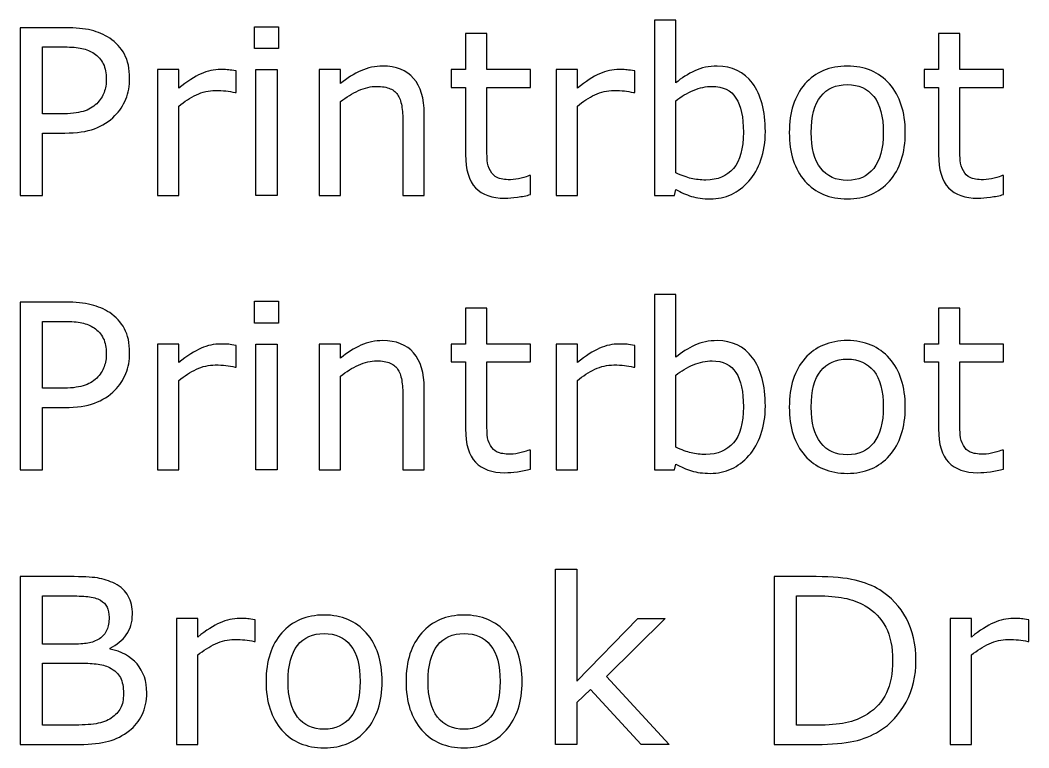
# Model space of a CAD drawing. Extents: x -419 to 481, y -215 to 497.
# Drawn here: x -418.72 to -386.32, y -92.68 to -69.3 of the extents above; entities that cross this region are included whole.
import ezdxf

# ---------------------------------------------------------------- set-up
doc = ezdxf.new("R2010")
doc.units = 0
doc.header["$MEASUREMENT"] = 0
doc.layers.add('LAYER_1_0', color=160, linetype='Continuous')

# ---------------------------------------------------------------- blocks, each defined once
blk = doc.blocks.new('AI9-BLK1')
at = {"layer": 'LAYER_1_0', "color": 7}
for points in [[(-131.086, 20.307), (-131.858, 20.307), (-131.858, 21.012), (-131.086, 21.012), (-131.086, 20.307)], [(-131.13, 15.588), (-131.813, 15.588), (-131.813, 19.634), (-131.13, 19.634), (-131.13, 15.588)], [(-131.086, 11.487), (-131.858, 11.487), (-131.858, 12.193), (-131.086, 12.193), (-131.086, 11.487)], [(-131.13, 6.769), (-131.813, 6.769), (-131.813, 10.815), (-131.13, 10.815), (-131.13, 6.769)], [(-118.539, -2.051), (-119.441, -2.051), (-121.065, -0.282), (-121.504, -0.699), (-121.504, -2.051), (-122.188, -2.051), (-122.188, 3.583), (-121.504, 3.583), (-121.504, -0.015), (-119.548, 1.995), (-118.671, 1.995), (-120.557, 0.126), (-118.539, -2.051)]]:
    blk.add_lwpolyline(points, dxfattribs=at)
for points, knots in [([(-115.451, 17.642), (-115.451, 17.304), (-115.499, 17), (-115.594, 16.73), (-115.69, 16.46), (-115.818, 16.233), (-115.98, 16.05), (-116.151, 15.859), (-116.339, 15.716), (-116.544, 15.621), (-116.749, 15.526), (-116.975, 15.478), (-117.221, 15.478), (-117.45, 15.478), (-117.651, 15.505), (-117.822, 15.56), (-117.993, 15.614), (-118.162, 15.687), (-118.329, 15.779), (-118.329, 15.779), (-118.372, 15.588), (-118.372, 15.588), (-118.372, 15.588), (-119.012, 15.588), (-119.012, 15.588), (-119.012, 15.588), (-119.012, 21.222), (-119.012, 21.222), (-119.012, 21.222), (-118.329, 21.222), (-118.329, 21.222), (-118.329, 21.222), (-118.329, 19.209), (-118.329, 19.209), (-118.138, 19.366), (-117.935, 19.494), (-117.72, 19.594), (-117.506, 19.695), (-117.264, 19.745), (-116.997, 19.745), (-116.519, 19.745), (-116.142, 19.561), (-115.865, 19.194), (-115.589, 18.828), (-115.451, 18.31), (-115.451, 17.642)], [0, 0, 0, 0, 1, 1, 1, 2, 2, 2, 3, 3, 3, 4, 4, 4, 5, 5, 5, 6, 6, 6, 7, 7, 7, 8, 8, 8, 9, 9, 9, 10, 10, 10, 11, 11, 11, 12, 12, 12, 13, 13, 13, 14, 14, 14, 15, 15, 15, 15]), ([(-135.871, 19.349), (-135.871, 19.11), (-135.912, 18.888), (-135.995, 18.684), (-136.079, 18.479), (-136.194, 18.303), (-136.344, 18.153), (-136.529, 17.967), (-136.748, 17.827), (-137, 17.734), (-137.253, 17.641), (-137.572, 17.595), (-137.957, 17.595), (-137.957, 17.595), (-138.671, 17.595), (-138.671, 17.595), (-138.671, 17.595), (-138.671, 15.588), (-138.671, 15.588), (-138.671, 15.588), (-139.388, 15.588), (-139.388, 15.588), (-139.388, 15.588), (-139.388, 20.979), (-139.388, 20.979), (-139.388, 20.979), (-137.929, 20.979), (-137.929, 20.979), (-137.607, 20.979), (-137.333, 20.952), (-137.109, 20.898), (-136.885, 20.843), (-136.687, 20.758), (-136.513, 20.642), (-136.309, 20.505), (-136.151, 20.333), (-136.039, 20.128), (-135.927, 19.922), (-135.871, 19.663), (-135.871, 19.349)], [0, 0, 0, 0, 1, 1, 1, 2, 2, 2, 3, 3, 3, 4, 4, 4, 5, 5, 5, 6, 6, 6, 7, 7, 7, 8, 8, 8, 9, 9, 9, 10, 10, 10, 11, 11, 11, 12, 12, 12, 13, 13, 13, 13]), ([(-122.998, 15.616), (-123.126, 15.582), (-123.266, 15.554), (-123.416, 15.533), (-123.567, 15.511), (-123.701, 15.5), (-123.819, 15.5), (-124.232, 15.5), (-124.545, 15.611), (-124.76, 15.834), (-124.974, 16.057), (-125.082, 16.413), (-125.082, 16.905), (-125.082, 16.905), (-125.082, 19.061), (-125.082, 19.061), (-125.082, 19.061), (-125.545, 19.061), (-125.545, 19.061), (-125.545, 19.061), (-125.545, 19.634), (-125.545, 19.634), (-125.545, 19.634), (-125.082, 19.634), (-125.082, 19.634), (-125.082, 19.634), (-125.082, 20.792), (-125.082, 20.792), (-125.082, 20.792), (-124.398, 20.792), (-124.398, 20.792), (-124.398, 20.792), (-124.398, 19.634), (-124.398, 19.634), (-124.398, 19.634), (-122.998, 19.634), (-122.998, 19.634), (-122.998, 19.634), (-122.998, 19.061), (-122.998, 19.061), (-122.998, 19.061), (-124.398, 19.061), (-124.398, 19.061), (-124.398, 19.061), (-124.398, 17.211), (-124.398, 17.211), (-124.398, 16.998), (-124.393, 16.831), (-124.384, 16.711), (-124.374, 16.592), (-124.34, 16.48), (-124.283, 16.376), (-124.23, 16.278), (-124.157, 16.207), (-124.065, 16.163), (-123.972, 16.118), (-123.831, 16.095), (-123.64, 16.095), (-123.53, 16.095), (-123.414, 16.112), (-123.294, 16.145), (-123.174, 16.178), (-123.087, 16.206), (-123.034, 16.228), (-123.034, 16.228), (-122.998, 16.228), (-122.998, 16.228), (-122.998, 16.228), (-122.998, 15.616), (-122.998, 15.616)], [0, 0, 0, 0, 1, 1, 1, 2, 2, 2, 3, 3, 3, 4, 4, 4, 5, 5, 5, 6, 6, 6, 7, 7, 7, 8, 8, 8, 9, 9, 9, 10, 10, 10, 11, 11, 11, 12, 12, 12, 13, 13, 13, 14, 14, 14, 15, 15, 15, 16, 16, 16, 17, 17, 17, 18, 18, 18, 19, 19, 19, 20, 20, 20, 21, 21, 21, 22, 22, 22, 23, 23, 23, 23]), ([(-107.805, 15.616), (-107.933, 15.582), (-108.073, 15.554), (-108.223, 15.533), (-108.374, 15.511), (-108.508, 15.5), (-108.627, 15.5), (-109.039, 15.5), (-109.352, 15.611), (-109.567, 15.834), (-109.781, 16.057), (-109.889, 16.413), (-109.889, 16.905), (-109.889, 16.905), (-109.889, 19.061), (-109.889, 19.061), (-109.889, 19.061), (-110.352, 19.061), (-110.352, 19.061), (-110.352, 19.061), (-110.352, 19.634), (-110.352, 19.634), (-110.352, 19.634), (-109.889, 19.634), (-109.889, 19.634), (-109.889, 19.634), (-109.889, 20.792), (-109.889, 20.792), (-109.889, 20.792), (-109.205, 20.792), (-109.205, 20.792), (-109.205, 20.792), (-109.205, 19.634), (-109.205, 19.634), (-109.205, 19.634), (-107.805, 19.634), (-107.805, 19.634), (-107.805, 19.634), (-107.805, 19.061), (-107.805, 19.061), (-107.805, 19.061), (-109.205, 19.061), (-109.205, 19.061), (-109.205, 19.061), (-109.205, 17.211), (-109.205, 17.211), (-109.205, 16.998), (-109.201, 16.831), (-109.191, 16.711), (-109.181, 16.592), (-109.148, 16.48), (-109.09, 16.376), (-109.037, 16.278), (-108.964, 16.207), (-108.872, 16.163), (-108.779, 16.118), (-108.638, 16.095), (-108.447, 16.095), (-108.337, 16.095), (-108.221, 16.112), (-108.101, 16.145), (-107.981, 16.178), (-107.894, 16.206), (-107.841, 16.228), (-107.841, 16.228), (-107.805, 16.228), (-107.805, 16.228), (-107.805, 16.228), (-107.805, 15.616), (-107.805, 15.616)], [0, 0, 0, 0, 1, 1, 1, 2, 2, 2, 3, 3, 3, 4, 4, 4, 5, 5, 5, 6, 6, 6, 7, 7, 7, 8, 8, 8, 9, 9, 9, 10, 10, 10, 11, 11, 11, 12, 12, 12, 13, 13, 13, 14, 14, 14, 15, 15, 15, 16, 16, 16, 17, 17, 17, 18, 18, 18, 19, 19, 19, 20, 20, 20, 21, 21, 21, 22, 22, 22, 23, 23, 23, 23]), ([(-136.621, 19.332), (-136.621, 19.517), (-136.653, 19.679), (-136.718, 19.816), (-136.783, 19.954), (-136.881, 20.065), (-137.013, 20.152), (-137.128, 20.227), (-137.259, 20.281), (-137.407, 20.313), (-137.554, 20.346), (-137.74, 20.362), (-137.966, 20.362), (-137.966, 20.362), (-138.671, 20.362), (-138.671, 20.362), (-138.671, 20.362), (-138.671, 18.212), (-138.671, 18.212), (-138.671, 18.212), (-138.07, 18.212), (-138.07, 18.212), (-137.782, 18.212), (-137.549, 18.238), (-137.369, 18.29), (-137.189, 18.341), (-137.042, 18.424), (-136.93, 18.537), (-136.817, 18.653), (-136.737, 18.775), (-136.69, 18.902), (-136.644, 19.03), (-136.621, 19.173), (-136.621, 19.332)], [0, 0, 0, 0, 1, 1, 1, 2, 2, 2, 3, 3, 3, 4, 4, 4, 5, 5, 5, 6, 6, 6, 7, 7, 7, 8, 8, 8, 9, 9, 9, 10, 10, 10, 11, 11, 11, 11]), ([(-132.451, 18.896), (-132.451, 18.896), (-132.487, 18.896), (-132.487, 18.896), (-132.588, 18.919), (-132.686, 18.936), (-132.782, 18.946), (-132.877, 18.957), (-132.99, 18.962), (-133.12, 18.962), (-133.33, 18.962), (-133.532, 18.915), (-133.728, 18.822), (-133.923, 18.729), (-134.111, 18.609), (-134.292, 18.462), (-134.292, 18.462), (-134.292, 15.588), (-134.292, 15.588), (-134.292, 15.588), (-134.975, 15.588), (-134.975, 15.588), (-134.975, 15.588), (-134.975, 19.634), (-134.975, 19.634), (-134.975, 19.634), (-134.292, 19.634), (-134.292, 19.634), (-134.292, 19.634), (-134.292, 19.037), (-134.292, 19.037), (-134.022, 19.254), (-133.783, 19.408), (-133.577, 19.498), (-133.371, 19.589), (-133.161, 19.634), (-132.946, 19.634), (-132.828, 19.634), (-132.742, 19.631), (-132.689, 19.625), (-132.636, 19.619), (-132.557, 19.608), (-132.451, 19.591), (-132.451, 19.591), (-132.451, 18.896), (-132.451, 18.896)], [0, 0, 0, 0, 1, 1, 1, 2, 2, 2, 3, 3, 3, 4, 4, 4, 5, 5, 5, 6, 6, 6, 7, 7, 7, 8, 8, 8, 9, 9, 9, 10, 10, 10, 11, 11, 11, 12, 12, 12, 13, 13, 13, 14, 14, 14, 15, 15, 15, 15]), ([(-126.407, 15.588), (-126.407, 15.588), (-127.091, 15.588), (-127.091, 15.588), (-127.091, 15.588), (-127.091, 17.889), (-127.091, 17.889), (-127.091, 18.075), (-127.102, 18.249), (-127.123, 18.412), (-127.145, 18.575), (-127.185, 18.702), (-127.242, 18.794), (-127.302, 18.895), (-127.388, 18.97), (-127.501, 19.02), (-127.613, 19.069), (-127.76, 19.094), (-127.939, 19.094), (-128.124, 19.094), (-128.317, 19.048), (-128.519, 18.957), (-128.72, 18.865), (-128.913, 18.748), (-129.097, 18.606), (-129.097, 18.606), (-129.097, 15.588), (-129.097, 15.588), (-129.097, 15.588), (-129.781, 15.588), (-129.781, 15.588), (-129.781, 15.588), (-129.781, 19.634), (-129.781, 19.634), (-129.781, 19.634), (-129.097, 19.634), (-129.097, 19.634), (-129.097, 19.634), (-129.097, 19.183), (-129.097, 19.183), (-128.886, 19.359), (-128.667, 19.497), (-128.441, 19.596), (-128.215, 19.695), (-127.983, 19.745), (-127.745, 19.745), (-127.31, 19.745), (-126.979, 19.613), (-126.75, 19.35), (-126.522, 19.087), (-126.407, 18.708), (-126.407, 18.213), (-126.407, 18.213), (-126.407, 15.588), (-126.407, 15.588)], [0, 0, 0, 0, 1, 1, 1, 2, 2, 2, 3, 3, 3, 4, 4, 4, 5, 5, 5, 6, 6, 6, 7, 7, 7, 8, 8, 8, 9, 9, 9, 10, 10, 10, 11, 11, 11, 12, 12, 12, 13, 13, 13, 14, 14, 14, 15, 15, 15, 16, 16, 16, 17, 17, 17, 18, 18, 18, 18]), ([(-119.649, 18.896), (-119.649, 18.896), (-119.685, 18.896), (-119.685, 18.896), (-119.787, 18.919), (-119.884, 18.936), (-119.98, 18.946), (-120.075, 18.957), (-120.188, 18.962), (-120.318, 18.962), (-120.528, 18.962), (-120.731, 18.915), (-120.926, 18.822), (-121.121, 18.729), (-121.309, 18.609), (-121.49, 18.462), (-121.49, 18.462), (-121.49, 15.588), (-121.49, 15.588), (-121.49, 15.588), (-122.173, 15.588), (-122.173, 15.588), (-122.173, 15.588), (-122.173, 19.634), (-122.173, 19.634), (-122.173, 19.634), (-121.49, 19.634), (-121.49, 19.634), (-121.49, 19.634), (-121.49, 19.037), (-121.49, 19.037), (-121.22, 19.254), (-120.982, 19.408), (-120.775, 19.498), (-120.569, 19.589), (-120.359, 19.634), (-120.144, 19.634), (-120.026, 19.634), (-119.941, 19.631), (-119.888, 19.625), (-119.835, 19.619), (-119.755, 19.608), (-119.649, 19.591), (-119.649, 19.591), (-119.649, 18.896), (-119.649, 18.896)], [0, 0, 0, 0, 1, 1, 1, 2, 2, 2, 3, 3, 3, 4, 4, 4, 5, 5, 5, 6, 6, 6, 7, 7, 7, 8, 8, 8, 9, 9, 9, 10, 10, 10, 11, 11, 11, 12, 12, 12, 13, 13, 13, 14, 14, 14, 15, 15, 15, 15]), ([(-110.957, 17.61), (-110.957, 16.951), (-111.126, 16.431), (-111.463, 16.05), (-111.8, 15.669), (-112.252, 15.478), (-112.818, 15.478), (-113.389, 15.478), (-113.842, 15.669), (-114.179, 16.05), (-114.515, 16.431), (-114.683, 16.951), (-114.683, 17.61), (-114.683, 18.268), (-114.515, 18.789), (-114.179, 19.171), (-113.842, 19.553), (-113.389, 19.745), (-112.818, 19.745), (-112.252, 19.745), (-111.8, 19.553), (-111.463, 19.171), (-111.126, 18.789), (-110.957, 18.268), (-110.957, 17.61)], [0, 0, 0, 0, 1, 1, 1, 2, 2, 2, 3, 3, 3, 4, 4, 4, 5, 5, 5, 6, 6, 6, 7, 7, 7, 8, 8, 8, 8]), ([(-111.662, 17.61), (-111.662, 18.13), (-111.764, 18.516), (-111.968, 18.77), (-112.172, 19.023), (-112.455, 19.149), (-112.818, 19.149), (-113.185, 19.149), (-113.47, 19.023), (-113.673, 18.77), (-113.876, 18.516), (-113.978, 18.13), (-113.978, 17.61), (-113.978, 17.106), (-113.876, 16.724), (-113.672, 16.464), (-113.468, 16.203), (-113.183, 16.073), (-112.818, 16.073), (-112.458, 16.073), (-112.175, 16.202), (-111.97, 16.46), (-111.765, 16.718), (-111.662, 17.101), (-111.662, 17.61)], [0, 0, 0, 0, 1, 1, 1, 2, 2, 2, 3, 3, 3, 4, 4, 4, 5, 5, 5, 6, 6, 6, 7, 7, 7, 8, 8, 8, 8]), ([(-116.157, 17.62), (-116.157, 18.103), (-116.236, 18.47), (-116.395, 18.719), (-116.554, 18.969), (-116.811, 19.094), (-117.165, 19.094), (-117.363, 19.094), (-117.563, 19.051), (-117.765, 18.966), (-117.967, 18.879), (-118.155, 18.769), (-118.329, 18.634), (-118.329, 18.634), (-118.329, 16.316), (-118.329, 16.316), (-118.136, 16.23), (-117.97, 16.169), (-117.832, 16.135), (-117.693, 16.101), (-117.536, 16.084), (-117.36, 16.084), (-116.984, 16.084), (-116.69, 16.208), (-116.477, 16.455), (-116.263, 16.703), (-116.157, 17.091), (-116.157, 17.62)], [0, 0, 0, 0, 1, 1, 1, 2, 2, 2, 3, 3, 3, 4, 4, 4, 5, 5, 5, 6, 6, 6, 7, 7, 7, 8, 8, 8, 9, 9, 9, 9]), ([(-115.451, 8.823), (-115.451, 8.485), (-115.499, 8.181), (-115.594, 7.911), (-115.69, 7.641), (-115.818, 7.414), (-115.98, 7.23), (-116.151, 7.04), (-116.339, 6.897), (-116.544, 6.802), (-116.749, 6.707), (-116.975, 6.659), (-117.221, 6.659), (-117.45, 6.659), (-117.651, 6.686), (-117.822, 6.74), (-117.993, 6.794), (-118.162, 6.867), (-118.329, 6.959), (-118.329, 6.959), (-118.372, 6.769), (-118.372, 6.769), (-118.372, 6.769), (-119.012, 6.769), (-119.012, 6.769), (-119.012, 6.769), (-119.012, 12.402), (-119.012, 12.402), (-119.012, 12.402), (-118.329, 12.402), (-118.329, 12.402), (-118.329, 12.402), (-118.329, 10.389), (-118.329, 10.389), (-118.138, 10.546), (-117.935, 10.675), (-117.72, 10.775), (-117.506, 10.875), (-117.264, 10.925), (-116.997, 10.925), (-116.519, 10.925), (-116.142, 10.741), (-115.865, 10.375), (-115.589, 10.008), (-115.451, 9.491), (-115.451, 8.823)], [0, 0, 0, 0, 1, 1, 1, 2, 2, 2, 3, 3, 3, 4, 4, 4, 5, 5, 5, 6, 6, 6, 7, 7, 7, 8, 8, 8, 9, 9, 9, 10, 10, 10, 11, 11, 11, 12, 12, 12, 13, 13, 13, 14, 14, 14, 15, 15, 15, 15]), ([(-135.871, 10.529), (-135.871, 10.29), (-135.912, 10.068), (-135.995, 9.864), (-136.079, 9.66), (-136.194, 9.483), (-136.344, 9.333), (-136.529, 9.147), (-136.748, 9.008), (-137, 8.915), (-137.253, 8.822), (-137.572, 8.775), (-137.957, 8.775), (-137.957, 8.775), (-138.671, 8.775), (-138.671, 8.775), (-138.671, 8.775), (-138.671, 6.769), (-138.671, 6.769), (-138.671, 6.769), (-139.388, 6.769), (-139.388, 6.769), (-139.388, 6.769), (-139.388, 12.16), (-139.388, 12.16), (-139.388, 12.16), (-137.929, 12.16), (-137.929, 12.16), (-137.607, 12.16), (-137.333, 12.133), (-137.109, 12.078), (-136.885, 12.024), (-136.687, 11.939), (-136.513, 11.823), (-136.309, 11.685), (-136.151, 11.514), (-136.039, 11.308), (-135.927, 11.103), (-135.871, 10.843), (-135.871, 10.529)], [0, 0, 0, 0, 1, 1, 1, 2, 2, 2, 3, 3, 3, 4, 4, 4, 5, 5, 5, 6, 6, 6, 7, 7, 7, 8, 8, 8, 9, 9, 9, 10, 10, 10, 11, 11, 11, 12, 12, 12, 13, 13, 13, 13]), ([(-122.998, 6.796), (-123.126, 6.763), (-123.266, 6.735), (-123.416, 6.713), (-123.567, 6.691), (-123.701, 6.681), (-123.819, 6.681), (-124.232, 6.681), (-124.545, 6.792), (-124.76, 7.015), (-124.974, 7.237), (-125.082, 7.594), (-125.082, 8.085), (-125.082, 8.085), (-125.082, 10.242), (-125.082, 10.242), (-125.082, 10.242), (-125.545, 10.242), (-125.545, 10.242), (-125.545, 10.242), (-125.545, 10.815), (-125.545, 10.815), (-125.545, 10.815), (-125.082, 10.815), (-125.082, 10.815), (-125.082, 10.815), (-125.082, 11.972), (-125.082, 11.972), (-125.082, 11.972), (-124.398, 11.972), (-124.398, 11.972), (-124.398, 11.972), (-124.398, 10.815), (-124.398, 10.815), (-124.398, 10.815), (-122.998, 10.815), (-122.998, 10.815), (-122.998, 10.815), (-122.998, 10.242), (-122.998, 10.242), (-122.998, 10.242), (-124.398, 10.242), (-124.398, 10.242), (-124.398, 10.242), (-124.398, 8.392), (-124.398, 8.392), (-124.398, 8.178), (-124.393, 8.012), (-124.384, 7.892), (-124.374, 7.772), (-124.34, 7.66), (-124.283, 7.556), (-124.23, 7.459), (-124.157, 7.388), (-124.065, 7.343), (-123.972, 7.298), (-123.831, 7.276), (-123.64, 7.276), (-123.53, 7.276), (-123.414, 7.293), (-123.294, 7.326), (-123.174, 7.359), (-123.087, 7.386), (-123.034, 7.408), (-123.034, 7.408), (-122.998, 7.408), (-122.998, 7.408), (-122.998, 7.408), (-122.998, 6.796), (-122.998, 6.796)], [0, 0, 0, 0, 1, 1, 1, 2, 2, 2, 3, 3, 3, 4, 4, 4, 5, 5, 5, 6, 6, 6, 7, 7, 7, 8, 8, 8, 9, 9, 9, 10, 10, 10, 11, 11, 11, 12, 12, 12, 13, 13, 13, 14, 14, 14, 15, 15, 15, 16, 16, 16, 17, 17, 17, 18, 18, 18, 19, 19, 19, 20, 20, 20, 21, 21, 21, 22, 22, 22, 23, 23, 23, 23]), ([(-107.805, 6.796), (-107.933, 6.763), (-108.073, 6.735), (-108.223, 6.713), (-108.374, 6.691), (-108.508, 6.681), (-108.627, 6.681), (-109.039, 6.681), (-109.352, 6.792), (-109.567, 7.015), (-109.781, 7.237), (-109.889, 7.594), (-109.889, 8.085), (-109.889, 8.085), (-109.889, 10.242), (-109.889, 10.242), (-109.889, 10.242), (-110.352, 10.242), (-110.352, 10.242), (-110.352, 10.242), (-110.352, 10.815), (-110.352, 10.815), (-110.352, 10.815), (-109.889, 10.815), (-109.889, 10.815), (-109.889, 10.815), (-109.889, 11.972), (-109.889, 11.972), (-109.889, 11.972), (-109.205, 11.972), (-109.205, 11.972), (-109.205, 11.972), (-109.205, 10.815), (-109.205, 10.815), (-109.205, 10.815), (-107.805, 10.815), (-107.805, 10.815), (-107.805, 10.815), (-107.805, 10.242), (-107.805, 10.242), (-107.805, 10.242), (-109.205, 10.242), (-109.205, 10.242), (-109.205, 10.242), (-109.205, 8.392), (-109.205, 8.392), (-109.205, 8.178), (-109.201, 8.012), (-109.191, 7.892), (-109.181, 7.772), (-109.148, 7.66), (-109.09, 7.556), (-109.037, 7.459), (-108.964, 7.388), (-108.872, 7.343), (-108.779, 7.298), (-108.638, 7.276), (-108.447, 7.276), (-108.337, 7.276), (-108.221, 7.293), (-108.101, 7.326), (-107.981, 7.359), (-107.894, 7.386), (-107.841, 7.408), (-107.841, 7.408), (-107.805, 7.408), (-107.805, 7.408), (-107.805, 7.408), (-107.805, 6.796), (-107.805, 6.796)], [0, 0, 0, 0, 1, 1, 1, 2, 2, 2, 3, 3, 3, 4, 4, 4, 5, 5, 5, 6, 6, 6, 7, 7, 7, 8, 8, 8, 9, 9, 9, 10, 10, 10, 11, 11, 11, 12, 12, 12, 13, 13, 13, 14, 14, 14, 15, 15, 15, 16, 16, 16, 17, 17, 17, 18, 18, 18, 19, 19, 19, 20, 20, 20, 21, 21, 21, 22, 22, 22, 23, 23, 23, 23]), ([(-136.621, 10.513), (-136.621, 10.698), (-136.653, 10.859), (-136.718, 10.997), (-136.783, 11.134), (-136.881, 11.246), (-137.013, 11.333), (-137.128, 11.408), (-137.259, 11.461), (-137.407, 11.494), (-137.554, 11.526), (-137.74, 11.542), (-137.966, 11.542), (-137.966, 11.542), (-138.671, 11.542), (-138.671, 11.542), (-138.671, 11.542), (-138.671, 9.393), (-138.671, 9.393), (-138.671, 9.393), (-138.07, 9.393), (-138.07, 9.393), (-137.782, 9.393), (-137.549, 9.419), (-137.369, 9.47), (-137.189, 9.522), (-137.042, 9.605), (-136.93, 9.718), (-136.817, 9.833), (-136.737, 9.955), (-136.69, 10.083), (-136.644, 10.21), (-136.621, 10.354), (-136.621, 10.513)], [0, 0, 0, 0, 1, 1, 1, 2, 2, 2, 3, 3, 3, 4, 4, 4, 5, 5, 5, 6, 6, 6, 7, 7, 7, 8, 8, 8, 9, 9, 9, 10, 10, 10, 11, 11, 11, 11]), ([(-132.451, 10.076), (-132.451, 10.076), (-132.487, 10.076), (-132.487, 10.076), (-132.588, 10.099), (-132.686, 10.116), (-132.782, 10.127), (-132.877, 10.137), (-132.99, 10.142), (-133.12, 10.142), (-133.33, 10.142), (-133.532, 10.096), (-133.728, 10.003), (-133.923, 9.91), (-134.111, 9.79), (-134.292, 9.642), (-134.292, 9.642), (-134.292, 6.769), (-134.292, 6.769), (-134.292, 6.769), (-134.975, 6.769), (-134.975, 6.769), (-134.975, 6.769), (-134.975, 10.815), (-134.975, 10.815), (-134.975, 10.815), (-134.292, 10.815), (-134.292, 10.815), (-134.292, 10.815), (-134.292, 10.217), (-134.292, 10.217), (-134.022, 10.435), (-133.783, 10.589), (-133.577, 10.679), (-133.371, 10.77), (-133.161, 10.815), (-132.946, 10.815), (-132.828, 10.815), (-132.742, 10.812), (-132.689, 10.806), (-132.636, 10.8), (-132.557, 10.788), (-132.451, 10.772), (-132.451, 10.772), (-132.451, 10.076), (-132.451, 10.076)], [0, 0, 0, 0, 1, 1, 1, 2, 2, 2, 3, 3, 3, 4, 4, 4, 5, 5, 5, 6, 6, 6, 7, 7, 7, 8, 8, 8, 9, 9, 9, 10, 10, 10, 11, 11, 11, 12, 12, 12, 13, 13, 13, 14, 14, 14, 15, 15, 15, 15]), ([(-126.407, 6.769), (-126.407, 6.769), (-127.091, 6.769), (-127.091, 6.769), (-127.091, 6.769), (-127.091, 9.07), (-127.091, 9.07), (-127.091, 9.256), (-127.102, 9.43), (-127.123, 9.593), (-127.145, 9.755), (-127.185, 9.883), (-127.242, 9.975), (-127.302, 10.076), (-127.388, 10.151), (-127.501, 10.201), (-127.613, 10.25), (-127.76, 10.275), (-127.939, 10.275), (-128.124, 10.275), (-128.317, 10.229), (-128.519, 10.137), (-128.72, 10.046), (-128.913, 9.928), (-129.097, 9.786), (-129.097, 9.786), (-129.097, 6.769), (-129.097, 6.769), (-129.097, 6.769), (-129.781, 6.769), (-129.781, 6.769), (-129.781, 6.769), (-129.781, 10.815), (-129.781, 10.815), (-129.781, 10.815), (-129.097, 10.815), (-129.097, 10.815), (-129.097, 10.815), (-129.097, 10.364), (-129.097, 10.364), (-128.886, 10.54), (-128.667, 10.677), (-128.441, 10.777), (-128.215, 10.875), (-127.983, 10.925), (-127.745, 10.925), (-127.31, 10.925), (-126.979, 10.793), (-126.75, 10.531), (-126.522, 10.267), (-126.407, 9.888), (-126.407, 9.394), (-126.407, 9.394), (-126.407, 6.769), (-126.407, 6.769)], [0, 0, 0, 0, 1, 1, 1, 2, 2, 2, 3, 3, 3, 4, 4, 4, 5, 5, 5, 6, 6, 6, 7, 7, 7, 8, 8, 8, 9, 9, 9, 10, 10, 10, 11, 11, 11, 12, 12, 12, 13, 13, 13, 14, 14, 14, 15, 15, 15, 16, 16, 16, 17, 17, 17, 18, 18, 18, 18]), ([(-119.649, 10.076), (-119.649, 10.076), (-119.685, 10.076), (-119.685, 10.076), (-119.787, 10.099), (-119.884, 10.116), (-119.98, 10.127), (-120.075, 10.137), (-120.188, 10.142), (-120.318, 10.142), (-120.528, 10.142), (-120.731, 10.096), (-120.926, 10.003), (-121.121, 9.91), (-121.309, 9.79), (-121.49, 9.642), (-121.49, 9.642), (-121.49, 6.769), (-121.49, 6.769), (-121.49, 6.769), (-122.173, 6.769), (-122.173, 6.769), (-122.173, 6.769), (-122.173, 10.815), (-122.173, 10.815), (-122.173, 10.815), (-121.49, 10.815), (-121.49, 10.815), (-121.49, 10.815), (-121.49, 10.217), (-121.49, 10.217), (-121.22, 10.435), (-120.982, 10.589), (-120.775, 10.679), (-120.569, 10.77), (-120.359, 10.815), (-120.144, 10.815), (-120.026, 10.815), (-119.941, 10.812), (-119.888, 10.806), (-119.835, 10.8), (-119.755, 10.788), (-119.649, 10.772), (-119.649, 10.772), (-119.649, 10.076), (-119.649, 10.076)], [0, 0, 0, 0, 1, 1, 1, 2, 2, 2, 3, 3, 3, 4, 4, 4, 5, 5, 5, 6, 6, 6, 7, 7, 7, 8, 8, 8, 9, 9, 9, 10, 10, 10, 11, 11, 11, 12, 12, 12, 13, 13, 13, 14, 14, 14, 15, 15, 15, 15]), ([(-110.957, 8.79), (-110.957, 8.131), (-111.126, 7.611), (-111.463, 7.23), (-111.8, 6.849), (-112.252, 6.659), (-112.818, 6.659), (-113.389, 6.659), (-113.842, 6.849), (-114.179, 7.23), (-114.515, 7.611), (-114.683, 8.131), (-114.683, 8.79), (-114.683, 9.449), (-114.515, 9.969), (-114.179, 10.351), (-113.842, 10.734), (-113.389, 10.925), (-112.818, 10.925), (-112.252, 10.925), (-111.8, 10.734), (-111.463, 10.351), (-111.126, 9.969), (-110.957, 9.449), (-110.957, 8.79)], [0, 0, 0, 0, 1, 1, 1, 2, 2, 2, 3, 3, 3, 4, 4, 4, 5, 5, 5, 6, 6, 6, 7, 7, 7, 8, 8, 8, 8]), ([(-116.157, 8.8), (-116.157, 9.283), (-116.236, 9.65), (-116.395, 9.9), (-116.554, 10.15), (-116.811, 10.275), (-117.165, 10.275), (-117.363, 10.275), (-117.563, 10.232), (-117.765, 10.146), (-117.967, 10.06), (-118.155, 9.95), (-118.329, 9.815), (-118.329, 9.815), (-118.329, 7.497), (-118.329, 7.497), (-118.136, 7.41), (-117.97, 7.349), (-117.832, 7.316), (-117.693, 7.282), (-117.536, 7.265), (-117.36, 7.265), (-116.984, 7.265), (-116.69, 7.389), (-116.477, 7.636), (-116.263, 7.883), (-116.157, 8.272), (-116.157, 8.8)], [0, 0, 0, 0, 1, 1, 1, 2, 2, 2, 3, 3, 3, 4, 4, 4, 5, 5, 5, 6, 6, 6, 7, 7, 7, 8, 8, 8, 9, 9, 9, 9]), ([(-111.662, 8.79), (-111.662, 9.31), (-111.764, 9.697), (-111.968, 9.95), (-112.172, 10.203), (-112.455, 10.33), (-112.818, 10.33), (-113.185, 10.33), (-113.47, 10.203), (-113.673, 9.95), (-113.876, 9.697), (-113.978, 9.31), (-113.978, 8.79), (-113.978, 8.286), (-113.876, 7.904), (-113.672, 7.644), (-113.468, 7.384), (-113.183, 7.254), (-112.818, 7.254), (-112.458, 7.254), (-112.175, 7.383), (-111.97, 7.641), (-111.765, 7.899), (-111.662, 8.282), (-111.662, 8.79)], [0, 0, 0, 0, 1, 1, 1, 2, 2, 2, 3, 3, 3, 4, 4, 4, 5, 5, 5, 6, 6, 6, 7, 7, 7, 8, 8, 8, 8]), ([(-135.32, -0.394), (-135.32, -0.662), (-135.37, -0.898), (-135.471, -1.103), (-135.573, -1.308), (-135.71, -1.477), (-135.881, -1.609), (-136.084, -1.768), (-136.307, -1.882), (-136.55, -1.949), (-136.792, -2.017), (-137.101, -2.051), (-137.475, -2.051), (-137.475, -2.051), (-139.388, -2.051), (-139.388, -2.051), (-139.388, -2.051), (-139.388, 3.34), (-139.388, 3.34), (-139.388, 3.34), (-137.791, 3.34), (-137.791, 3.34), (-137.398, 3.34), (-137.104, 3.326), (-136.908, 3.297), (-136.713, 3.268), (-136.526, 3.207), (-136.347, 3.115), (-136.149, 3.011), (-136.006, 2.878), (-135.917, 2.715), (-135.828, 2.552), (-135.783, 2.357), (-135.783, 2.129), (-135.783, 1.873), (-135.848, 1.655), (-135.978, 1.475), (-136.108, 1.295), (-136.282, 1.15), (-136.5, 1.041), (-136.5, 1.041), (-136.5, 1.013), (-136.5, 1.013), (-136.134, 0.938), (-135.846, 0.778), (-135.635, 0.533), (-135.425, 0.288), (-135.32, -0.021), (-135.32, -0.394)], [0, 0, 0, 0, 1, 1, 1, 2, 2, 2, 3, 3, 3, 4, 4, 4, 5, 5, 5, 6, 6, 6, 7, 7, 7, 8, 8, 8, 9, 9, 9, 10, 10, 10, 11, 11, 11, 12, 12, 12, 13, 13, 13, 14, 14, 14, 15, 15, 15, 16, 16, 16, 16]), ([(-110.613, 0.639), (-110.613, 0.15), (-110.72, -0.295), (-110.933, -0.693), (-111.147, -1.091), (-111.431, -1.4), (-111.786, -1.62), (-112.032, -1.772), (-112.306, -1.882), (-112.609, -1.949), (-112.912, -2.017), (-113.311, -2.051), (-113.805, -2.051), (-113.805, -2.051), (-115.166, -2.051), (-115.166, -2.051), (-115.166, -2.051), (-115.166, 3.34), (-115.166, 3.34), (-115.166, 3.34), (-113.82, 3.34), (-113.82, 3.34), (-113.293, 3.34), (-112.876, 3.302), (-112.566, 3.226), (-112.256, 3.15), (-111.993, 3.046), (-111.778, 2.913), (-111.412, 2.684), (-111.126, 2.378), (-110.92, 1.997), (-110.716, 1.616), (-110.613, 1.163), (-110.613, 0.639)], [0, 0, 0, 0, 1, 1, 1, 2, 2, 2, 3, 3, 3, 4, 4, 4, 5, 5, 5, 6, 6, 6, 7, 7, 7, 8, 8, 8, 9, 9, 9, 10, 10, 10, 11, 11, 11, 11]), ([(-136.533, 2.033), (-136.533, 2.162), (-136.554, 2.272), (-136.597, 2.362), (-136.641, 2.45), (-136.71, 2.523), (-136.807, 2.579), (-136.92, 2.643), (-137.058, 2.684), (-137.219, 2.699), (-137.38, 2.715), (-137.58, 2.723), (-137.818, 2.723), (-137.818, 2.723), (-138.671, 2.723), (-138.671, 2.723), (-138.671, 2.723), (-138.671, 1.169), (-138.671, 1.169), (-138.671, 1.169), (-137.746, 1.169), (-137.746, 1.169), (-137.522, 1.169), (-137.344, 1.18), (-137.211, 1.203), (-137.079, 1.226), (-136.956, 1.273), (-136.843, 1.346), (-136.73, 1.418), (-136.65, 1.511), (-136.603, 1.626), (-136.556, 1.74), (-136.533, 1.876), (-136.533, 2.033)], [0, 0, 0, 0, 1, 1, 1, 2, 2, 2, 3, 3, 3, 4, 4, 4, 5, 5, 5, 6, 6, 6, 7, 7, 7, 8, 8, 8, 9, 9, 9, 10, 10, 10, 11, 11, 11, 11]), ([(-111.363, 0.65), (-111.363, 1.072), (-111.436, 1.428), (-111.583, 1.717), (-111.731, 2.007), (-111.95, 2.235), (-112.242, 2.401), (-112.454, 2.521), (-112.68, 2.606), (-112.919, 2.652), (-113.158, 2.699), (-113.444, 2.723), (-113.776, 2.723), (-113.776, 2.723), (-114.45, 2.723), (-114.45, 2.723), (-114.45, 2.723), (-114.45, -1.433), (-114.45, -1.433), (-114.45, -1.433), (-113.776, -1.433), (-113.776, -1.433), (-113.431, -1.433), (-113.13, -1.408), (-112.873, -1.357), (-112.617, -1.307), (-112.38, -1.212), (-112.166, -1.075), (-111.898, -0.904), (-111.698, -0.678), (-111.563, -0.399), (-111.43, -0.119), (-111.363, 0.23), (-111.363, 0.65)], [0, 0, 0, 0, 1, 1, 1, 2, 2, 2, 3, 3, 3, 4, 4, 4, 5, 5, 5, 6, 6, 6, 7, 7, 7, 8, 8, 8, 9, 9, 9, 10, 10, 10, 11, 11, 11, 11]), ([(-131.84, 1.257), (-131.84, 1.257), (-131.875, 1.257), (-131.875, 1.257), (-131.977, 1.28), (-132.075, 1.297), (-132.17, 1.307), (-132.265, 1.318), (-132.378, 1.323), (-132.509, 1.323), (-132.718, 1.323), (-132.921, 1.276), (-133.116, 1.183), (-133.311, 1.09), (-133.5, 0.97), (-133.681, 0.823), (-133.681, 0.823), (-133.681, -2.051), (-133.681, -2.051), (-133.681, -2.051), (-134.364, -2.051), (-134.364, -2.051), (-134.364, -2.051), (-134.364, 1.995), (-134.364, 1.995), (-134.364, 1.995), (-133.681, 1.995), (-133.681, 1.995), (-133.681, 1.995), (-133.681, 1.398), (-133.681, 1.398), (-133.411, 1.615), (-133.172, 1.769), (-132.966, 1.859), (-132.76, 1.95), (-132.549, 1.995), (-132.335, 1.995), (-132.217, 1.995), (-132.131, 1.992), (-132.078, 1.986), (-132.025, 1.98), (-131.946, 1.969), (-131.84, 1.952), (-131.84, 1.952), (-131.84, 1.257), (-131.84, 1.257)], [0, 0, 0, 0, 1, 1, 1, 2, 2, 2, 3, 3, 3, 4, 4, 4, 5, 5, 5, 6, 6, 6, 7, 7, 7, 8, 8, 8, 9, 9, 9, 10, 10, 10, 11, 11, 11, 12, 12, 12, 13, 13, 13, 14, 14, 14, 15, 15, 15, 15]), ([(-127.763, -0.029), (-127.763, -0.688), (-127.932, -1.208), (-128.269, -1.589), (-128.606, -1.97), (-129.058, -2.161), (-129.624, -2.161), (-130.195, -2.161), (-130.649, -1.97), (-130.985, -1.589), (-131.321, -1.208), (-131.489, -0.688), (-131.489, -0.029), (-131.489, 0.629), (-131.321, 1.15), (-130.985, 1.532), (-130.649, 1.914), (-130.195, 2.106), (-129.624, 2.106), (-129.058, 2.106), (-128.606, 1.914), (-128.269, 1.532), (-127.932, 1.15), (-127.763, 0.629), (-127.763, -0.029)], [0, 0, 0, 0, 1, 1, 1, 2, 2, 2, 3, 3, 3, 4, 4, 4, 5, 5, 5, 6, 6, 6, 7, 7, 7, 8, 8, 8, 8]), ([(-123.266, -0.029), (-123.266, -0.688), (-123.435, -1.208), (-123.773, -1.589), (-124.11, -1.97), (-124.562, -2.161), (-125.128, -2.161), (-125.699, -2.161), (-126.153, -1.97), (-126.489, -1.589), (-126.825, -1.208), (-126.992, -0.688), (-126.992, -0.029), (-126.992, 0.629), (-126.825, 1.15), (-126.489, 1.532), (-126.153, 1.914), (-125.699, 2.106), (-125.128, 2.106), (-124.562, 2.106), (-124.11, 1.914), (-123.773, 1.532), (-123.435, 1.15), (-123.266, 0.629), (-123.266, -0.029)], [0, 0, 0, 0, 1, 1, 1, 2, 2, 2, 3, 3, 3, 4, 4, 4, 5, 5, 5, 6, 6, 6, 7, 7, 7, 8, 8, 8, 8]), ([(-106.988, 1.257), (-106.988, 1.257), (-107.025, 1.257), (-107.025, 1.257), (-107.126, 1.28), (-107.224, 1.297), (-107.32, 1.307), (-107.415, 1.318), (-107.527, 1.323), (-107.657, 1.323), (-107.867, 1.323), (-108.07, 1.276), (-108.265, 1.183), (-108.461, 1.09), (-108.649, 0.97), (-108.829, 0.823), (-108.829, 0.823), (-108.829, -2.051), (-108.829, -2.051), (-108.829, -2.051), (-109.513, -2.051), (-109.513, -2.051), (-109.513, -2.051), (-109.513, 1.995), (-109.513, 1.995), (-109.513, 1.995), (-108.829, 1.995), (-108.829, 1.995), (-108.829, 1.995), (-108.829, 1.398), (-108.829, 1.398), (-108.559, 1.615), (-108.321, 1.769), (-108.115, 1.859), (-107.909, 1.95), (-107.699, 1.995), (-107.484, 1.995), (-107.366, 1.995), (-107.28, 1.992), (-107.227, 1.986), (-107.174, 1.98), (-107.094, 1.969), (-106.988, 1.952), (-106.988, 1.952), (-106.988, 1.257), (-106.988, 1.257)], [0, 0, 0, 0, 1, 1, 1, 2, 2, 2, 3, 3, 3, 4, 4, 4, 5, 5, 5, 6, 6, 6, 7, 7, 7, 8, 8, 8, 9, 9, 9, 10, 10, 10, 11, 11, 11, 12, 12, 12, 13, 13, 13, 14, 14, 14, 15, 15, 15, 15]), ([(-128.468, -0.029), (-128.468, 0.491), (-128.57, 0.877), (-128.774, 1.131), (-128.978, 1.384), (-129.262, 1.51), (-129.624, 1.51), (-129.992, 1.51), (-130.276, 1.384), (-130.48, 1.131), (-130.682, 0.877), (-130.783, 0.491), (-130.783, -0.029), (-130.783, -0.533), (-130.681, -0.915), (-130.477, -1.175), (-130.274, -1.436), (-129.989, -1.565), (-129.624, -1.565), (-129.264, -1.565), (-128.982, -1.437), (-128.776, -1.179), (-128.571, -0.921), (-128.468, -0.538), (-128.468, -0.029)], [0, 0, 0, 0, 1, 1, 1, 2, 2, 2, 3, 3, 3, 4, 4, 4, 5, 5, 5, 6, 6, 6, 7, 7, 7, 8, 8, 8, 8]), ([(-123.972, -0.029), (-123.972, 0.491), (-124.074, 0.877), (-124.278, 1.131), (-124.482, 1.384), (-124.766, 1.51), (-125.128, 1.51), (-125.495, 1.51), (-125.78, 1.384), (-125.983, 1.131), (-126.186, 0.877), (-126.287, 0.491), (-126.287, -0.029), (-126.287, -0.533), (-126.185, -0.915), (-125.981, -1.175), (-125.777, -1.436), (-125.492, -1.565), (-125.128, -1.565), (-124.768, -1.565), (-124.485, -1.437), (-124.28, -1.179), (-124.074, -0.921), (-123.972, -0.538), (-123.972, -0.029)], [0, 0, 0, 0, 1, 1, 1, 2, 2, 2, 3, 3, 3, 4, 4, 4, 5, 5, 5, 6, 6, 6, 7, 7, 7, 8, 8, 8, 8]), ([(-136.07, -0.421), (-136.07, -0.205), (-136.102, -0.033), (-136.167, 0.094), (-136.232, 0.221), (-136.351, 0.329), (-136.522, 0.418), (-136.637, 0.478), (-136.778, 0.517), (-136.943, 0.535), (-137.109, 0.553), (-137.309, 0.562), (-137.545, 0.562), (-137.545, 0.562), (-138.671, 0.562), (-138.671, 0.562), (-138.671, 0.562), (-138.671, -1.433), (-138.671, -1.433), (-138.671, -1.433), (-137.723, -1.433), (-137.723, -1.433), (-137.41, -1.433), (-137.153, -1.417), (-136.952, -1.385), (-136.752, -1.352), (-136.588, -1.293), (-136.46, -1.206), (-136.325, -1.112), (-136.226, -1.006), (-136.163, -0.886), (-136.101, -0.766), (-136.07, -0.611), (-136.07, -0.421)], [0, 0, 0, 0, 1, 1, 1, 2, 2, 2, 3, 3, 3, 4, 4, 4, 5, 5, 5, 6, 6, 6, 7, 7, 7, 8, 8, 8, 9, 9, 9, 10, 10, 10, 11, 11, 11, 11])]:
    blk.add_open_spline(points, degree=3, knots=knots, dxfattribs=at)

msp = doc.modelspace()

# ---------------------------------------------------------------- block references
at = {"layer": 'LAYER_1_0', "color": 7}
msp.add_blockref('AI9-BLK1', (-279.329, -90.522), dxfattribs=at)

doc.saveas('drawing.dxf')
